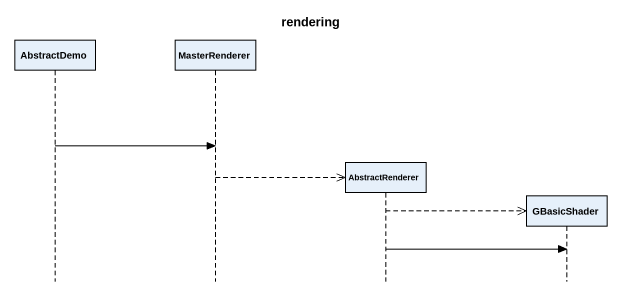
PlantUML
@startuml
title rendering
hide footbox
participant AbstractDemo
participant MasterRenderer
participant AbstractRenderer
participant GBasicShader

AbstractDemo -> MasterRenderer
MasterRenderer -->> AbstractRenderer **
AbstractRenderer -->> GBasicShader **
AbstractRenderer -> GBasicShader
@enduml
